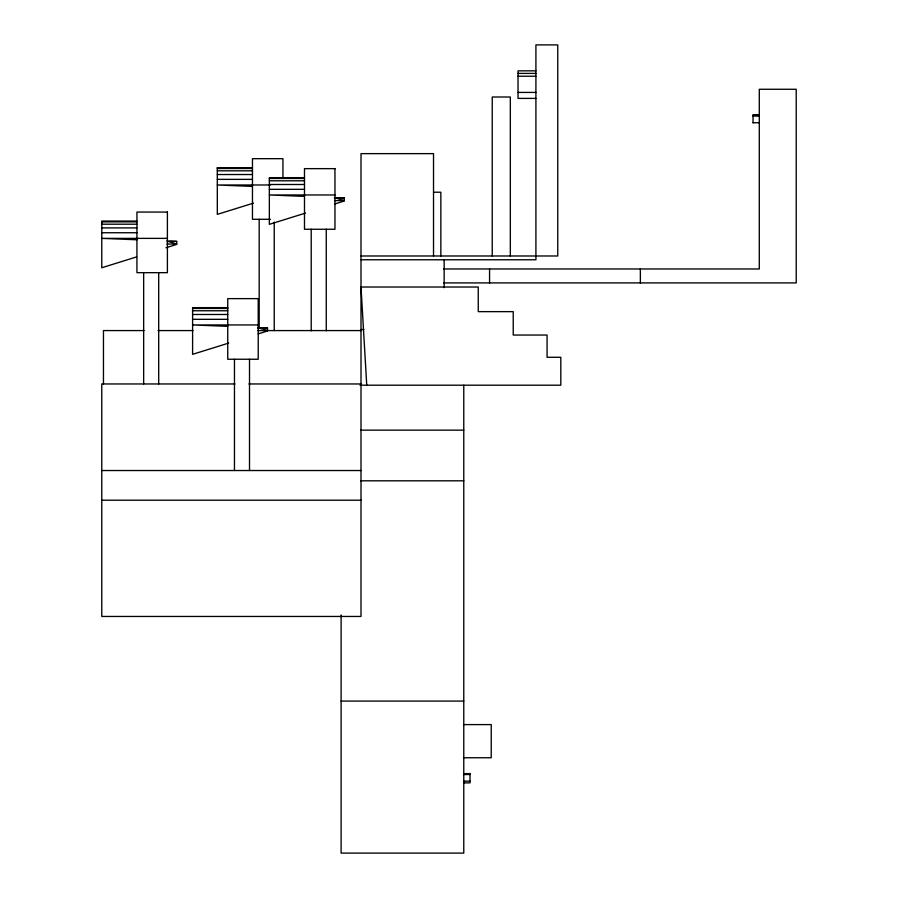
<?xml version="1.0" encoding="UTF-8"?>
<svg xmlns="http://www.w3.org/2000/svg" width="898" height="898" viewBox="0 0 898 898"><rect width="100%" height="100%" fill="white"/><g stroke="black" fill="none" stroke-linecap="round" stroke-linejoin="round"><path stroke-width="1.35" d="M253.449 203.128L217.316 214.375L217.316 167.69L252.461 167.69M136.575 256.918L101.777 267.761L101.777 221.065L136.934 221.065M166.007 247.747L176.715 244.413L176.715 241.394L166.848 240.99L176.715 244.02L167.006 244.02M305.477 213.095L269.344 224.354L269.344 177.658L304.489 177.658M334.909 203.925L344.282 201.006L344.282 197.987L334.415 197.582L344.282 200.602L334.561 200.602M228.732 343.081L192.599 354.328L192.599 307.644L227.744 307.644M258.164 333.899L267.537 330.98L267.537 327.961L257.67 327.568L267.537 330.587M535.915 70.841L518.034 70.841L518.034 98.398L535.915 98.398M518.034 73.4L535.915 73.4M518.034 76.229L535.915 76.229M518.034 92.427L535.915 92.427M759.293 114.854L753.052 114.854L753.052 122.88M753.052 115.191L759.293 115.191M753.052 116.078L759.293 116.078M753.052 122.723L759.293 122.723M217.316 168.487L252.461 168.487M217.316 170.811L252.461 170.811M217.316 174.526L252.461 174.526M269.344 178.455L304.489 178.455M217.316 179.364L252.461 179.364M269.344 180.79L304.489 180.79M269.344 184.494L304.489 184.494M270.466 184.988L217.316 184.988L252.461 186.414M269.344 189.332L304.489 189.332M433.521 192.217L440.851 192.217L440.851 255.986M334.965 194.967L269.344 194.967L304.489 196.381M334.561 197.987L344.282 197.987M270.466 219.292L252.461 219.292L252.461 158.677L282.937 158.677L282.937 178.32M101.777 221.862L136.934 221.862M101.777 224.197L136.934 224.197M101.777 227.901L136.934 227.901M101.777 232.739L136.934 232.739M167.398 238.374L101.777 238.374L136.934 239.788M169.778 241.394L176.715 241.394M361.007 255.986L557.759 255.986L557.759 44.9L535.915 44.9L535.915 259.769L361.007 259.769M443.691 268.973L759.293 268.973L759.293 89.272L796.223 89.272L796.223 282.915L443.691 282.915M192.599 308.441L227.744 308.441M192.599 310.764L227.744 310.764M192.599 314.48L227.744 314.48M192.599 319.318L227.744 319.318M258.22 324.941L192.599 324.941L227.744 326.356M257.816 327.961L267.537 327.961M361.007 329.532L363.802 329.532M144.05 330.576L103.461 330.576L103.461 383.962M158.048 330.576L193.048 330.576M257.816 330.587L361.007 330.576M235.029 383.962L101.777 383.962L101.777 616.455L361.007 616.455L361.007 153.637L433.521 153.637L433.521 255.986M248.914 383.962L361.007 383.962M359.997 385.197L560.812 385.197L560.812 357.281L547.062 357.281L547.062 335.044L513.229 335.044L513.229 311.64L478.241 311.64L478.241 287.023L361.007 287.023L366.743 385.197M360.626 430.153L463.772 430.153M101.777 470.53L361.007 470.53M360.626 480.812L463.772 480.812M101.777 500.208L361.007 500.208M341.105 701.08L463.772 701.08M463.772 724.596L491.228 724.596L491.228 757.744L463.772 757.744M463.772 773.627L470.013 773.627M463.772 774.525L470.013 774.503M463.772 781.159L470.013 781.159M463.772 782.865L470.013 782.865L470.013 773.47M217.316 167.69L219.92 168.487M192.599 307.644L195.203 308.441M640.364 268.973L640.364 282.915M510.333 255.986L510.333 97.006L492.239 97.006L492.239 255.986M489.567 268.973L489.567 282.915M463.772 385.197L463.772 853.1L341.105 853.1L341.105 614.95M444.151 259.769L444.151 287.674M326.255 229.259L326.255 330.812M311.213 229.259L311.213 330.812M274.227 222.075L274.227 330.576M259.185 219.292L259.185 327.792M249.509 359.245L249.509 470.53M234.468 359.245L234.468 470.53M158.699 272.666L158.699 383.962M143.658 272.666L143.658 383.962M334.965 168.644L304.489 168.644L304.489 229.259L334.965 229.259L334.965 168.644M167.398 212.063L136.934 212.063L136.934 272.666L167.398 272.666L167.398 212.063M258.22 298.63L227.744 298.63L227.744 359.245L258.22 359.245L258.22 298.63"/></g></svg>
